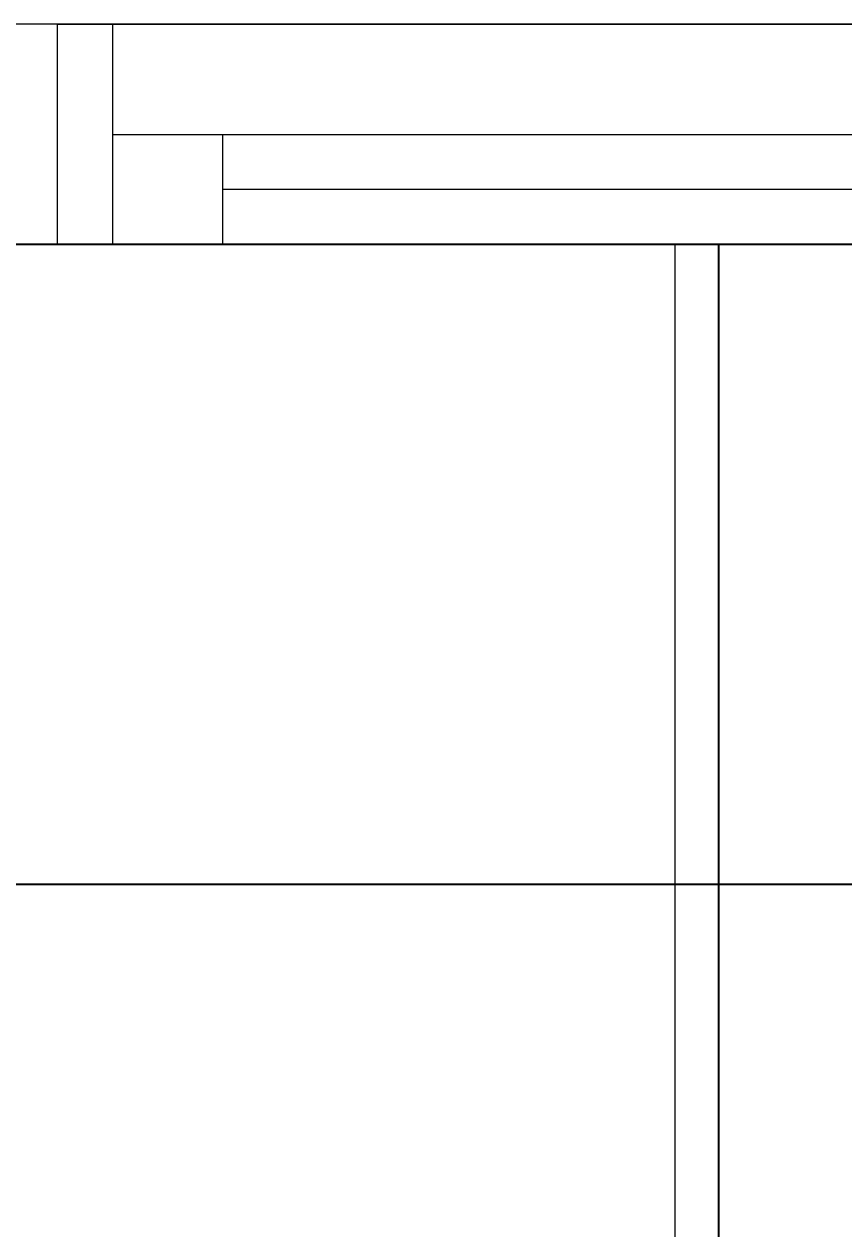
# Model space of a CAD drawing. Extents: x -12260 to 304645, y -29287 to 19916.
# Drawn here: x 40061 to 40433, y -3256 to -2710 of the extents above; entities that cross this region are included whole.
import ezdxf
from ezdxf import colors
from ezdxf.entities.mleader import LeaderData, LeaderLine
from ezdxf.math import Vec2, Vec3

# ---------------------------------------------------------------- set-up
doc = ezdxf.new("R2010")
doc.units = 0
doc.header["$LTSCALE"] = 0.25
doc.linetypes.add('DASHDOT', pattern=[25.4, 12.7, -6.35, 0, -6.35])
for name, color, linetype, lineweight in [('01-First Floor$0$Aluminum', 251, 'Continuous', 5), ('01-First Floor$0$LOADING', 253, 'Continuous', 5), ('01-First Floor$0$NEW Wall', 166, 'Continuous', 5), ('01-First Floor$0$Walls', 251, 'Continuous', 5), ('E-LITE-CLNG-CNDT', 6, 'DASHDOT', 35), ('T-DATA-TEXT', 2, 'Continuous', 25)]:
    doc.layers.add(name, color=color, linetype=linetype, lineweight=lineweight)
doc.layers.add('01-First Floor$0$FALSE CEILING', color=251, linetype='Continuous')
doc.styles.add('DC_Elc_Romans', font='elc_romans.shx', dxfattribs={"width": 0.7})

# ---------------------------------------------------------------- blocks, each defined once
blk = doc.blocks.new('*X79')
at = {"color": 0}
for p, q in [((13, 1), (13, 1)), ((13, 1), (13, 1)), ((13, 1), (13, 1)), ((13, 1), (13, 1)), ((13, 1), (13, 1)), ((13, 1), (13, 1)), ((13, 1), (13, 1)), ((13, 1), (13, 1)), ((13, 1), (13, 1)), ((13, 1), (13, 1)), ((13, 1), (13, 1)), ((13, 1), (13, 1)), ((13, 1), (13, 1)), ((13, 1), (13, 1)), ((13, 1), (13, 1)), ((13, 1), (14, 1)), ((13, 1), (14, 1)), ((13, 1), (14, 1)), ((13, 1), (13, 1)), ((13, 1), (13, 1)), ((13, 1), (13, 1)), ((13, 1), (13, 1)), ((13, 1), (13, 1)), ((13, 1), (13, 1)), ((13, 1), (13, 1)), ((13, 1), (13, 1)), ((13, 1), (13, 1)), ((13, 1), (13, 1)), ((13, 1), (13, 1)), ((13, 1), (13, 1)), ((13, 1), (13, 1)), ((13, 1), (13, 1)), ((13, 1), (13, 1)), ((13, 1), (13, 1)), ((13, 1), (13, 1)), ((13, 1), (13, 1)), ((13, 1), (13, 1)), ((13, 1), (13, 1)), ((13, 1), (13, 1)), ((13, 1), (13, 1)), ((13, 1), (13, 1)), ((13, 1), (13, 1)), ((13, 1), (13, 1)), ((13, 1), (13, 1)), ((13, 1), (13, 1)), ((13, 1), (13, 1)), ((13, 1), (13, 1)), ((13, 1), (13, 1)), ((13, 1), (13, 1)), ((13, 1), (13, 1)), ((13, 1), (13, 1)), ((13, 1), (13, 1)), ((13, 1), (13, 1)), ((13, 1), (13, 1)), ((13, 1), (13, 1)), ((13, 1), (13, 1)), ((13, 1), (13, 1)), ((13, 1), (13, 1)), ((13, 1), (13, 1)), ((13, 1), (13, 1)), ((13, 1), (13, 1)), ((13, 1), (13, 1)), ((13, 1), (13, 1)), ((13, 1), (13, 1)), ((13, 1), (13, 1)), ((13, 1), (13, 1)), ((13, 1), (13, 1)), ((13, 1), (13, 1)), ((13, 1), (13, 1)), ((13, 1), (13, 1)), ((13, 1), (13, 1)), ((13, 1), (13, 1)), ((13, 1), (13, 1)), ((13, 1), (13, 1)), ((13, 1), (13, 1)), ((13, 1), (13, 1)), ((13, 1), (13, 1)), ((13, 1), (13, 1)), ((13, 1), (13, 1)), ((13, 1), (13, 1)), ((13, 1), (13, 1)), ((13, 1), (13, 1)), ((13, 1), (13, 1)), ((13, 1), (13, 1)), ((13, 1), (13, 1)), ((13, 1), (13, 1)), ((13, 1), (13, 1)), ((13, 1), (13, 1)), ((13, 1), (13, 1)), ((13, 1), (13, 1)), ((13, 1), (13, 1)), ((13, 1), (13, 1)), ((13, 1), (13, 1)), ((13, 1), (13, 1)), ((13, 1), (13, 1)), ((13, 1), (13, 1)), ((13, 1), (13, 1)), ((13, 1), (13, 1)), ((13, 1), (13, 1)), ((13, 1), (13, 1)), ((13, 1), (13, 1)), ((13, 1), (13, 1)), ((13, 1), (13, 1)), ((13, 1), (13, 1)), ((13, 1), (13, 1)), ((13, 1), (13, 1)), ((13, 1), (13, 1)), ((13, 1), (13, 1)), ((13, 1), (13, 1)), ((13, 1), (13, 1)), ((13, 1), (13, 1)), ((13, 1), (13, 1)), ((13, 1), (13, 1)), ((13, 1), (13, 1)), ((13, 1), (13, 1)), ((13, 1), (13, 1)), ((13, 1), (13, 1)), ((13, 1), (13, 1)), ((13, 1), (13, 1)), ((13, 1), (13, 1)), ((13, 1), (13, 1)), ((13, 1), (13, 1)), ((13, 1), (13, 1)), ((13, 1), (14, 1)), ((13, 0), (13, 0)), ((13, 0), (13, 0)), ((13, 0), (13, 0)), ((13, 0), (13, 0)), ((13, 0), (13, 0)), ((13, 0), (13, 0)), ((13, 0), (13, 0)), ((13, 0), (13, 0)), ((13, 0), (13, 0)), ((13, 0), (13, 0)), ((13, 0), (13, 0)), ((13, 0), (13, 0)), ((13, 0), (13, 0)), ((13, 0), (13, 0)), ((13, 0), (13, 0)), ((13, 0), (13, 0)), ((13, 0), (13, 0)), ((13, 0), (13, 0)), ((13, 0), (13, 0)), ((13, 0), (13, 0)), ((13, 0), (13, 0)), ((13, 0), (13, 0)), ((13, 0), (13, 0)), ((13, 0), (13, 0)), ((13, 0), (13, 0)), ((13, 0), (13, 0)), ((13, 0), (13, 0)), ((13, 0), (13, 0)), ((13, 0), (13, 0)), ((13, 0), (13, 0)), ((13, 0), (13, 0)), ((13, 0), (13, 0)), ((13, 0), (13, 0)), ((13, 0), (13, 0)), ((13, 0), (13, 0)), ((13, 0), (13, 0)), ((13, 0), (13, 0)), ((13, 0), (13, 0)), ((13, 0), (13, 0)), ((13, 0), (13, 0)), ((13, 0), (13, 0)), ((13, 0), (13, 0)), ((13, 0), (13, 0)), ((13, 0), (13, 0)), ((13, 0), (13, 0)), ((13, 0), (13, 0)), ((13, 0), (13, 0)), ((13, 0), (13, 0)), ((13, 0), (14, 0)), ((13, 0), (14, 0)), ((13, 0), (13, 0)), ((13, 0), (14, 0)), ((14, 1), (14, 1)), ((14, 1), (14, 1)), ((14, 1), (14, 1)), ((14, 1), (14, 1)), ((14, 1), (14, 1)), ((14, 1), (14, 1)), ((14, 1), (14, 1)), ((14, 1), (14, 1)), ((14, 1), (14, 1)), ((14, 1), (14, 1)), ((14, 1), (14, 1)), ((14, 1), (14, 1)), ((14, 1), (14, 1)), ((14, 1), (14, 1)), ((14, 1), (14, 1)), ((14, 1), (14, 1)), ((14, 1), (14, 1)), ((14, 1), (14, 1)), ((14, 1), (14, 1)), ((14, 1), (14, 1)), ((14, 1), (14, 1)), ((14, 1), (14, 1)), ((14, 1), (14, 1)), ((14, 1), (14, 1)), ((14, 1), (14, 1)), ((14, 1), (14, 1)), ((14, 1), (14, 1)), ((14, 1), (14, 1)), ((14, 1), (14, 1)), ((14, 1), (14, 1)), ((14, 1), (14, 1)), ((14, 1), (14, 1)), ((14, 1), (14, 1)), ((14, 1), (14, 1)), ((14, 1), (14, 1)), ((14, 1), (14, 1)), ((14, 1), (14, 1)), ((14, 1), (14, 1)), ((14, 1), (14, 1)), ((14, 1), (14, 1)), ((14, 1), (14, 1)), ((14, 1), (14, 1)), ((14, 1), (14, 1)), ((14, 1), (14, 1)), ((14, 1), (14, 1)), ((14, 1), (14, 1)), ((14, 1), (14, 1)), ((14, 1), (14, 1)), ((14, 1), (14, 1)), ((14, 1), (14, 1)), ((14, 1), (14, 1)), ((14, 1), (14, 1)), ((14, 1), (14, 1)), ((14, 1), (14, 1)), ((14, 1), (14, 1)), ((14, 1), (14, 1)), ((14, 1), (14, 1)), ((14, 1), (14, 1)), ((14, 1), (14, 1)), ((14, 1), (14, 1)), ((14, 1), (14, 1)), ((14, 1), (14, 1)), ((14, 1), (14, 1)), ((14, 1), (14, 1)), ((14, 1), (14, 1)), ((14, 1), (14, 1)), ((14, 1), (14, 1)), ((14, 1), (14, 1)), ((14, 1), (14, 1)), ((14, 1), (14, 1)), ((14, 1), (14, 1)), ((14, 1), (14, 1)), ((14, 1), (14, 1)), ((14, 1), (14, 1)), ((14, 1), (14, 1)), ((14, 1), (14, 1)), ((14, 1), (14, 1)), ((14, 1), (14, 1)), ((14, 1), (14, 1)), ((14, 1), (14, 1)), ((14, 1), (14, 1)), ((14, 1), (14, 1)), ((14, 1), (14, 1)), ((14, 1), (14, 1)), ((14, 1), (14, 1)), ((14, 1), (14, 1)), ((14, 1), (14, 1)), ((14, 1), (14, 1)), ((14, 1), (14, 1)), ((14, 1), (14, 1)), ((14, 1), (14, 1)), ((14, 1), (14, 1)), ((14, 1), (14, 1)), ((14, 1), (14, 1)), ((14, 0), (14, 0)), ((14, 0), (14, 0)), ((14, 0), (14, 0)), ((14, 0), (14, 0)), ((14, 0), (14, 0)), ((14, 0), (14, 0)), ((14, 0), (14, 0)), ((14, 0), (14, 0)), ((14, 0), (14, 0)), ((14, 0), (14, 0)), ((14, 0), (14, 0)), ((14, 0), (14, 0)), ((14, 0), (14, 0)), ((14, 0), (14, 0)), ((14, 0), (14, 0)), ((14, 0), (14, 0)), ((14, 0), (14, 0)), ((14, 0), (14, 0)), ((14, 0), (14, 0)), ((14, 0), (14, 0)), ((14, 0), (14, 0)), ((14, 0), (14, 0)), ((14, 0), (14, 0)), ((14, 0), (14, 0)), ((14, 0), (14, 0)), ((14, 0), (14, 0)), ((14, 0), (14, 0)), ((14, 0), (14, 0)), ((14, 0), (14, 0)), ((14, 0), (14, 0)), ((14, 0), (14, 0)), ((14, 0), (14, 0)), ((14, 0), (14, 0)), ((14, 0), (14, 0)), ((14, 0), (14, 0)), ((14, 0), (14, 0)), ((14, 0), (14, 0)), ((14, 0), (14, 0)), ((14, 0), (14, 0)), ((14, 0), (14, 0)), ((14, 0), (14, 0)), ((14, 0), (14, 0)), ((14, 0), (14, 0)), ((14, 0), (14, 0)), ((14, 0), (14, 0)), ((14, 0), (14, 0)), ((14, 0), (14, 0)), ((14, 0), (14, 0)), ((13, 0), (13, 0)), ((13, 0), (14, 0)), ((13, 0), (13, 0)), ((13, 0), (14, 0)), ((13, 0), (13, 0)), ((13, 0), (14, 0)), ((13, 0), (13, 0)), ((13, 0), (13, 0)), ((13, 0), (13, 0)), ((13, 0), (13, 0)), ((13, 0), (14, 0)), ((13, 0), (13, 0)), ((13, 0), (14, 0)), ((13, 0), (13, 0)), ((13, 0), (14, 0)), ((13, 0), (13, 0)), ((13, 0), (14, 0)), ((13, 0), (13, 0)), ((13, 0), (14, 0)), ((13, 0), (13, 0)), ((13, 0), (14, 0)), ((13, 0), (13, 0)), ((13, 0), (14, 0)), ((13, 0), (13, 0)), ((13, 0), (13, 0)), ((13, 0), (13, 0)), ((13, 0), (14, 0)), ((13, 0), (13, 0)), ((13, 0), (14, 0)), ((13, 0), (13, 0)), ((13, 0), (14, 0)), ((13, 0), (13, 0)), ((13, 0), (14, 0)), ((13, 0), (13, 0)), ((13, 0), (13, 0)), ((13, 0), (13, 0)), ((13, 0), (13, 0)), ((13, 0), (13, 0)), ((13, 0), (13, 0)), ((13, 0), (13, 0)), ((13, 0), (13, 0)), ((13, 0), (13, 0)), ((13, 0), (13, 0)), ((13, 0), (13, 0)), ((13, 0), (13, 0)), ((13, 0), (13, 0)), ((13, 0), (13, 0)), ((13, 0), (13, 0)), ((13, 0), (13, 0)), ((13, 0), (13, 0)), ((13, 0), (13, 0)), ((13, 0), (13, 0)), ((13, 0), (13, 0)), ((13, 0), (13, 0)), ((13, 0), (13, 0)), ((13, 0), (13, 0)), ((13, 0), (13, 0)), ((13, 0), (13, 0)), ((13, 0), (13, 0)), ((13, 0), (13, 0)), ((13, 0), (13, 0)), ((13, 0), (13, 0)), ((13, 0), (13, 0)), ((13, 0), (13, 0)), ((13, -1), (13, -1)), ((13, -1), (13, -1)), ((13, -1), (13, -1)), ((13, -1), (13, -1)), ((13, -1), (13, -1)), ((13, -1), (14, -1)), ((13, -1), (13, -1)), ((14, 0), (14, 0)), ((14, 0), (14, 0)), ((14, 0), (14, 0)), ((14, 0), (14, 0)), ((14, 0), (14, 0)), ((14, 0), (14, 0)), ((14, 0), (14, 0)), ((14, 0), (14, 0)), ((14, 0), (14, 0)), ((14, 0), (14, 0)), ((14, 0), (14, 0)), ((14, 0), (14, 0)), ((14, 0), (14, 0)), ((14, 0), (14, 0)), ((14, 0), (14, 0)), ((13, 0), (14, 0)), ((14, 0), (14, 0)), ((14, 0), (14, 0)), ((14, 0), (14, 0)), ((14, 0), (14, 0)), ((14, 0), (14, 0)), ((14, 0), (14, 0)), ((14, 0), (14, 0)), ((14, 0), (14, 0)), ((14, 0), (14, 0)), ((14, 0), (14, 0)), ((14, 0), (14, 0)), ((14, 0), (14, 0)), ((14, 0), (14, 0)), ((14, 0), (14, 0)), ((14, 0), (14, 0)), ((14, 0), (14, 0)), ((14, 0), (14, 0)), ((14, 0), (14, 0)), ((14, 0), (14, 0)), ((14, 0), (14, 0)), ((14, 0), (14, 0)), ((14, 0), (14, 0)), ((14, 0), (14, 0)), ((14, 0), (14, 0)), ((14, 0), (14, 0)), ((14, 0), (14, 0)), ((14, 0), (14, 0)), ((14, 0), (14, 0)), ((14, 0), (14, 0)), ((14, 0), (14, 0)), ((14, 0), (14, 0)), ((14, 0), (14, 0)), ((14, 0), (14, 0)), ((14, 0), (14, 0)), ((14, -1), (14, -1)), ((14, -1), (14, -1)), ((14, -1), (14, -1)), ((14, -1), (14, -1)), ((14, -1), (14, -1))]:
    blk.add_line(p, q, dxfattribs=at)
blk = doc.blocks.new('*X78')
at = {"color": 0}
for p, q in [((5, 3), (5, 3)), ((5, 3), (5, 3)), ((5, 3), (5, 3)), ((5, 3), (5, 3)), ((5, 3), (5, 3)), ((5, 3), (5, 3)), ((5, 3), (5, 3)), ((5, 3), (5, 3)), ((5, 3), (5, 3)), ((5, 3), (5, 3)), ((5, 3), (5, 3)), ((5, 3), (5, 3)), ((5, 3), (5, 3)), ((5, 3), (5, 3)), ((5, 3), (5, 3)), ((5, 3), (5, 3)), ((5, 3), (5, 3)), ((5, 3), (5, 3)), ((5, 3), (5, 3)), ((5, 3), (5, 3)), ((5, 3), (5, 3)), ((5, 3), (5, 3)), ((5, 3), (5, 3)), ((5, 3), (5, 3)), ((5, 3), (5, 3)), ((5, 3), (5, 3)), ((5, 3), (5, 3)), ((5, 3), (5, 3)), ((5, 3), (5, 3)), ((5, 3), (5, 3)), ((5, 3), (5, 3)), ((5, 3), (5, 3)), ((5, 3), (5, 3)), ((5, 3), (5, 3)), ((5, 3), (5, 3)), ((5, 3), (5, 3)), ((5, 3), (5, 3)), ((5, 3), (5, 3)), ((5, 3), (5, 3)), ((5, 3), (5, 3)), ((5, 3), (5, 3)), ((5, 3), (5, 3)), ((5, 3), (5, 3)), ((5, 3), (5, 3)), ((5, 3), (5, 3)), ((5, 3), (5, 3)), ((5, 3), (5, 3)), ((5, 3), (5, 3)), ((5, 3), (5, 3)), ((5, 3), (5, 3)), ((5, 3), (5, 3)), ((5, 3), (5, 3)), ((5, 3), (5, 3)), ((5, 3), (5, 3)), ((5, 3), (5, 3)), ((5, 3), (5, 3)), ((5, 3), (5, 3)), ((5, 3), (5, 3)), ((5, 3), (5, 3)), ((5, 3), (5, 3)), ((5, 3), (5, 3)), ((5, 3), (5, 3)), ((5, 3), (5, 3)), ((5, 3), (5, 3)), ((5, 3), (5, 3)), ((5, 3), (5, 3)), ((6, 3), (5, 3)), ((5, 3), (5, 3)), ((6, 3), (5, 3)), ((5, 3), (5, 3)), ((6, 3), (5, 3)), ((5, 3), (5, 3)), ((6, 3), (5, 3)), ((5, 3), (5, 3)), ((5, 3), (5, 3)), ((5, 3), (5, 3)), ((5, 3), (5, 3)), ((5, 3), (5, 3)), ((5, 3), (5, 3)), ((5, 3), (5, 3)), ((5, 3), (5, 3)), ((5, 3), (5, 3)), ((5, 3), (5, 3)), ((5, 3), (5, 3)), ((5, 3), (5, 3)), ((5, 3), (5, 3)), ((5, 3), (5, 3)), ((5, 3), (5, 3)), ((5, 3), (5, 3)), ((5, 3), (5, 3)), ((5, 3), (5, 3)), ((5, 3), (5, 3)), ((5, 3), (5, 3)), ((5, 3), (5, 3)), ((5, 3), (5, 3)), ((5, 3), (5, 3)), ((6, 3), (6, 3)), ((6, 3), (6, 3)), ((6, 3), (6, 3)), ((6, 3), (6, 3)), ((6, 3), (6, 3)), ((6, 3), (6, 3)), ((6, 3), (6, 3)), ((6, 3), (6, 3)), ((6, 3), (6, 3)), ((6, 3), (6, 3)), ((6, 3), (6, 3)), ((6, 3), (6, 3)), ((6, 3), (6, 3)), ((6, 3), (6, 3)), ((6, 3), (6, 3)), ((6, 3), (6, 3)), ((6, 3), (6, 3)), ((6, 3), (6, 3)), ((6, 3), (6, 3)), ((6, 3), (6, 3)), ((6, 3), (6, 3)), ((6, 3), (6, 3)), ((6, 3), (6, 3)), ((6, 3), (6, 3)), ((6, 3), (6, 3)), ((6, 3), (6, 3)), ((6, 3), (6, 3)), ((6, 3), (6, 3)), ((6, 3), (6, 3)), ((6, 3), (6, 3)), ((6, 3), (6, 3)), ((6, 3), (6, 3)), ((6, 3), (6, 3)), ((6, 3), (6, 3)), ((6, 3), (6, 3)), ((6, 3), (6, 3)), ((6, 3), (6, 3)), ((6, 3), (6, 3)), ((6, 3), (6, 3)), ((6, 3), (6, 3)), ((6, 3), (6, 3)), ((6, 3), (6, 3)), ((6, 3), (6, 3)), ((6, 3), (6, 3)), ((6, 3), (6, 3)), ((6, 3), (6, 3)), ((6, 3), (6, 3)), ((6, 3), (6, 3)), ((6, 3), (6, 3)), ((6, 3), (6, 3)), ((6, 3), (6, 3)), ((6, 3), (6, 3)), ((6, 3), (6, 3)), ((6, 3), (6, 3)), ((6, 3), (6, 3)), ((6, 3), (6, 3)), ((6, 3), (6, 3)), ((6, 3), (6, 3)), ((6, 3), (6, 3)), ((6, 3), (6, 3)), ((6, 3), (6, 3)), ((6, 3), (6, 3)), ((6, 3), (6, 3)), ((6, 3), (6, 3)), ((6, 3), (6, 3)), ((6, 3), (6, 3)), ((6, 3), (6, 3)), ((6, 3), (6, 3)), ((6, 3), (6, 3)), ((6, 3), (6, 3)), ((6, 3), (6, 3)), ((6, 3), (6, 3)), ((6, 3), (6, 3)), ((6, 3), (6, 3)), ((6, 3), (6, 3)), ((6, 3), (6, 3)), ((6, 3), (6, 3)), ((6, 3), (6, 3)), ((6, 3), (6, 3)), ((6, 3), (6, 3)), ((6, 3), (6, 3)), ((6, 3), (6, 3)), ((6, 3), (6, 3)), ((6, 3), (6, 3)), ((6, 3), (6, 3)), ((6, 3), (6, 3)), ((6, 3), (6, 3)), ((6, 3), (6, 3)), ((6, 3), (6, 3)), ((6, 3), (6, 3)), ((6, 3), (6, 3)), ((6, 3), (6, 3)), ((6, 3), (6, 3)), ((6, 3), (6, 3)), ((6, 3), (6, 3)), ((6, 3), (6, 3)), ((6, 3), (6, 3)), ((6, 3), (6, 3)), ((6, 3), (6, 3)), ((6, 3), (6, 3)), ((6, 3), (6, 3)), ((6, 3), (6, 3)), ((6, 3), (6, 3)), ((6, 3), (6, 3)), ((6, 3), (6, 3)), ((6, 3), (6, 3)), ((6, 3), (6, 3)), ((6, 3), (6, 3)), ((6, 3), (6, 3)), ((6, 3), (6, 3)), ((6, 3), (6, 3)), ((6, 3), (6, 3)), ((6, 3), (6, 3)), ((6, 3), (6, 3)), ((6, 3), (6, 3)), ((6, 3), (6, 3)), ((6, 3), (6, 3)), ((6, 3), (6, 3)), ((6, 3), (6, 3)), ((6, 3), (6, 3)), ((6, 3), (6, 3)), ((6, 3), (6, 3)), ((6, 3), (6, 3)), ((6, 3), (6, 3)), ((6, 3), (6, 3)), ((6, 3), (6, 3)), ((6, 3), (6, 3)), ((6, 3), (6, 3)), ((6, 3), (6, 3)), ((6, 3), (6, 3)), ((6, 3), (6, 3)), ((6, 3), (6, 3)), ((6, 3), (6, 3)), ((6, 3), (6, 3)), ((6, 3), (6, 3)), ((6, 3), (6, 3)), ((6, 3), (6, 3)), ((6, 3), (6, 3)), ((6, 3), (6, 3)), ((6, 3), (6, 3)), ((6, 3), (6, 3)), ((6, 3), (6, 3)), ((6, 3), (6, 3)), ((6, 3), (6, 3)), ((6, 3), (6, 3)), ((6, 3), (6, 3)), ((6, 3), (6, 3)), ((6, 3), (6, 3)), ((6, 3), (6, 3)), ((6, 3), (6, 3)), ((6, 3), (6, 3)), ((6, 3), (6, 3)), ((6, 3), (6, 3)), ((6, 3), (6, 3)), ((6, 3), (6, 3)), ((6, 3), (6, 3)), ((6, 3), (6, 3)), ((6, 3), (6, 3)), ((6, 3), (6, 3)), ((6, 3), (6, 3)), ((6, 3), (6, 3)), ((6, 3), (6, 3)), ((6, 3), (6, 3)), ((6, 3), (6, 3)), ((6, 3), (6, 3)), ((6, 3), (6, 3)), ((6, 3), (6, 3)), ((6, 3), (6, 3)), ((6, 3), (6, 3)), ((6, 3), (6, 3)), ((6, 3), (6, 3)), ((6, 3), (6, 3)), ((6, 3), (6, 3)), ((6, 3), (6, 3)), ((6, 3), (6, 3)), ((6, 3), (6, 3)), ((6, 3), (6, 3)), ((6, 3), (6, 3)), ((6, 3), (6, 3)), ((6, 3), (6, 3)), ((6, 3), (6, 3)), ((6, 3), (6, 3)), ((6, 3), (6, 3)), ((6, 3), (6, 3)), ((6, 3), (6, 3)), ((6, 3), (6, 3)), ((6, 3), (6, 3)), ((6, 3), (6, 3)), ((6, 3), (6, 3)), ((6, 3), (6, 3)), ((6, 3), (6, 3)), ((6, 3), (6, 3)), ((6, 3), (6, 3)), ((6, 3), (6, 3)), ((6, 3), (6, 3)), ((6, 3), (6, 3)), ((6, 3), (6, 3)), ((6, 3), (6, 3)), ((6, 3), (6, 3)), ((6, 3), (6, 3)), ((6, 3), (6, 3)), ((6, 3), (6, 3)), ((6, 3), (6, 3)), ((6, 3), (6, 3)), ((6, 3), (5, 3)), ((6, 3), (5, 3)), ((6, 3), (5, 3)), ((6, 3), (5, 3)), ((6, 3), (5, 3)), ((6, 3), (6, 3)), ((6, 3), (6, 3)), ((6, 3), (6, 3)), ((6, 3), (6, 3)), ((6, 3), (6, 3)), ((6, 3), (6, 3)), ((6, 3), (6, 3)), ((6, 3), (6, 3)), ((6, 3), (6, 3)), ((6, 3), (6, 3)), ((6, 3), (6, 3)), ((6, 3), (6, 3)), ((6, 3), (6, 3)), ((6, 3), (6, 3)), ((6, 3), (6, 3)), ((6, 3), (6, 3)), ((6, 3), (6, 3)), ((6, 3), (6, 3)), ((6, 3), (6, 3)), ((6, 3), (6, 3)), ((6, 3), (6, 3)), ((6, 3), (6, 3)), ((6, 3), (6, 3)), ((6, 3), (6, 3)), ((6, 3), (6, 3)), ((6, 3), (6, 3)), ((6, 3), (6, 3)), ((6, 3), (6, 3)), ((6, 3), (6, 3)), ((6, 3), (6, 3)), ((6, 3), (6, 3)), ((6, 3), (6, 3)), ((6, 3), (6, 3)), ((6, 3), (6, 3)), ((6, 3), (6, 3)), ((6, 3), (6, 3)), ((6, 3), (6, 3)), ((6, 3), (6, 3)), ((6, 3), (6, 3)), ((6, 3), (6, 3)), ((6, 3), (6, 3)), ((6, 3), (6, 3)), ((6, 3), (6, 3)), ((6, 3), (6, 3)), ((6, 3), (6, 3)), ((6, 3), (6, 3)), ((6, 3), (6, 3)), ((6, 3), (6, 3)), ((6, 3), (6, 3)), ((6, 3), (6, 3)), ((6, 3), (6, 3)), ((6, 3), (6, 3)), ((6, 3), (6, 3)), ((6, 3), (6, 3)), ((6, 3), (6, 3)), ((6, 3), (6, 3)), ((6, 3), (6, 3)), ((6, 3), (6, 3)), ((6, 3), (6, 3)), ((6, 3), (6, 3)), ((6, 3), (6, 3)), ((6, 3), (6, 3)), ((6, 3), (6, 3)), ((6, 3), (6, 3)), ((6, 3), (6, 3)), ((6, 3), (6, 3)), ((6, 3), (6, 3)), ((6, 3), (6, 3)), ((6, 3), (6, 3)), ((6, 3), (6, 3)), ((6, 3), (6, 3)), ((6, 3), (6, 3)), ((6, 3), (6, 3)), ((6, 3), (6, 3)), ((6, 3), (6, 3)), ((6, 3), (6, 3)), ((6, 3), (6, 3)), ((6, 3), (6, 3)), ((6, 3), (6, 3)), ((6, 3), (6, 3)), ((6, 3), (6, 3)), ((6, 3), (6, 3)), ((6, 3), (6, 3)), ((6, 3), (6, 3)), ((6, 3), (6, 3)), ((6, 3), (6, 3)), ((6, 3), (6, 3)), ((6, 3), (6, 3)), ((6, 3), (6, 3)), ((6, 3), (6, 3)), ((6, 3), (6, 3)), ((6, 3), (6, 3)), ((6, 3), (6, 3)), ((6, 3), (6, 3)), ((6, 3), (6, 3)), ((6, 3), (6, 3)), ((6, 3), (6, 3)), ((6, 3), (6, 3)), ((6, 3), (6, 3)), ((6, 3), (6, 3)), ((6, 3), (6, 3)), ((6, 3), (6, 3)), ((6, 3), (6, 3)), ((6, 3), (6, 3)), ((6, 3), (6, 3)), ((6, 3), (6, 3)), ((6, 3), (6, 3)), ((6, 3), (6, 3)), ((6, 3), (6, 3)), ((6, 3), (6, 3)), ((6, 3), (6, 3)), ((6, 3), (6, 3)), ((6, 3), (6, 3)), ((6, 3), (6, 3)), ((6, 3), (6, 3)), ((6, 3), (6, 3)), ((6, 3), (6, 3)), ((6, 3), (6, 3)), ((6, 3), (6, 3)), ((6, 3), (6, 3)), ((6, 3), (6, 3)), ((6, 3), (6, 3)), ((6, 3), (6, 3)), ((6, 3), (6, 3)), ((6, 3), (6, 3)), ((6, 3), (6, 3)), ((6, 3), (6, 3)), ((6, 3), (6, 3)), ((6, 3), (6, 3)), ((6, 3), (6, 3)), ((6, 3), (6, 3)), ((6, 3), (6, 3)), ((6, 3), (6, 3)), ((6, 3), (6, 3)), ((6, 3), (6, 3)), ((6, 3), (6, 3)), ((6, 3), (6, 3)), ((6, 3), (6, 3)), ((6, 3), (6, 3)), ((6, 3), (6, 3)), ((6, 3), (6, 3)), ((6, 3), (6, 3)), ((6, 3), (6, 3)), ((6, 3), (6, 3)), ((6, 3), (6, 3)), ((6, 3), (6, 3)), ((6, 3), (6, 3)), ((6, 3), (6, 3)), ((6, 3), (6, 3)), ((6, 3), (6, 3)), ((6, 3), (6, 3)), ((6, 3), (6, 3)), ((6, 3), (6, 3)), ((6, 3), (6, 3)), ((6, 3), (6, 3)), ((6, 3), (6, 3)), ((6, 3), (6, 3)), ((6, 3), (6, 3)), ((6, 3), (6, 3)), ((6, 3), (6, 3)), ((6, 3), (6, 3)), ((6, 3), (6, 3)), ((6, 3), (6, 3)), ((6, 3), (6, 3)), ((6, 3), (6, 3)), ((6, 3), (6, 3)), ((6, 3), (6, 3)), ((6, 3), (6, 3)), ((6, 3), (6, 3)), ((6, 3), (6, 3)), ((6, 3), (6, 3)), ((6, 3), (6, 3)), ((6, 3), (6, 3)), ((6, 3), (6, 3)), ((6, 3), (6, 3)), ((6, 3), (6, 3)), ((6, 3), (6, 3)), ((6, 3), (6, 3)), ((6, 3), (6, 3)), ((6, 3), (6, 3)), ((6, 3), (6, 3)), ((6, 3), (6, 3)), ((6, 3), (6, 3)), ((6, 3), (6, 3)), ((6, 3), (6, 3)), ((6, 3), (6, 3)), ((6, 3), (6, 3)), ((6, 3), (6, 3)), ((6, 3), (6, 3)), ((6, 3), (6, 3)), ((6, 3), (6, 3)), ((6, 3), (6, 3)), ((6, 3), (6, 3)), ((6, 3), (6, 3)), ((6, 3), (6, 3)), ((6, 3), (6, 3)), ((6, 3), (6, 3)), ((6, 3), (6, 3)), ((6, 3), (6, 3)), ((6, 3), (6, 3)), ((6, 3), (6, 3)), ((6, 3), (6, 3)), ((6, 3), (6, 3)), ((6, 3), (6, 3)), ((6, 3), (6, 3)), ((6, 3), (6, 3)), ((6, 3), (6, 3)), ((6, 3), (6, 3)), ((6, 3), (6, 3)), ((6, 3), (6, 3)), ((6, 3), (6, 3)), ((6, 3), (6, 3)), ((6, 3), (6, 3)), ((6, 3), (6, 3)), ((6, 3), (6, 3)), ((6, 3), (6, 3)), ((6, 3), (6, 3)), ((6, 3), (6, 3)), ((6, 3), (6, 3)), ((6, 3), (6, 3)), ((6, 3), (6, 3)), ((6, 3), (6, 3)), ((6, 3), (6, 3)), ((6, 3), (6, 3)), ((6, 3), (6, 3)), ((6, 3), (6, 3)), ((6, 3), (6, 3)), ((6, 3), (6, 3)), ((6, 3), (6, 3)), ((6, 3), (6, 3)), ((6, 3), (6, 3)), ((6, 3), (6, 3)), ((6, 3), (6, 3)), ((6, 3), (6, 3)), ((6, 3), (6, 3)), ((6, 3), (6, 3)), ((6, 3), (6, 3)), ((6, 3), (6, 3)), ((6, 3), (6, 3)), ((6, 3), (6, 3)), ((6, 3), (6, 3)), ((6, 3), (6, 3)), ((6, 3), (6, 3)), ((6, 3), (6, 3)), ((6, 3), (6, 3)), ((6, 3), (6, 3)), ((6, 3), (6, 3)), ((6, 3), (6, 3)), ((6, 3), (6, 3)), ((6, 3), (6, 3)), ((6, 3), (6, 3)), ((6, 3), (6, 3)), ((6, 3), (6, 3)), ((6, 3), (6, 3)), ((6, 3), (6, 3)), ((6, 3), (6, 3)), ((6, 3), (6, 3)), ((6, 3), (6, 3)), ((6, 3), (6, 3)), ((6, 3), (6, 3)), ((6, 3), (6, 3)), ((6, 3), (6, 3)), ((6, 3), (6, 3)), ((6, 3), (6, 3)), ((6, 3), (6, 3)), ((6, 3), (6, 3)), ((6, 3), (6, 3)), ((6, 3), (6, 3)), ((6, 3), (6, 3)), ((6, 3), (6, 3)), ((6, 3), (6, 3)), ((6, 3), (6, 3)), ((6, 3), (6, 3)), ((6, 3), (6, 3)), ((6, 3), (6, 3)), ((6, 3), (6, 3)), ((6, 3), (6, 3)), ((6, 3), (6, 3)), ((6, 3), (6, 3)), ((6, 3), (6, 3)), ((6, 3), (6, 3)), ((6, 3), (6, 3)), ((6, 3), (6, 3)), ((6, 3), (6, 3)), ((6, 3), (6, 3)), ((6, 3), (6, 3)), ((6, 3), (6, 3)), ((6, 3), (6, 3)), ((6, 3), (6, 3)), ((6, 3), (6, 3)), ((6, 3), (6, 3)), ((6, 3), (6, 3)), ((6, 3), (6, 3)), ((6, 3), (6, 3)), ((6, 3), (6, 3)), ((6, 3), (6, 3)), ((6, 3), (6, 3)), ((6, 3), (6, 3)), ((6, 3), (6, 3)), ((6, 3), (6, 3)), ((6, 3), (6, 3)), ((6, 3), (6, 3)), ((6, 3), (6, 3)), ((6, 3), (6, 3)), ((6, 3), (6, 3)), ((6, 3), (6, 3)), ((6, 3), (6, 3)), ((6, 3), (6, 3)), ((6, 3), (6, 3)), ((6, 3), (6, 3)), ((6, 3), (6, 3)), ((6, 3), (6, 3)), ((6, 3), (6, 3)), ((6, 3), (6, 3)), ((6, 3), (6, 3)), ((6, 3), (6, 3)), ((6, 3), (6, 3))]:
    blk.add_line(p, q, dxfattribs=at)
blk = doc.blocks.new('01-First Floor$0$GF21043-P')
at = {"color": 0}
for p, q in [((0.8, 0.75), (-0.8, 0.75)), ((0.8, 0), (0.8, 0.75))]:
    blk.add_line(p, q, dxfattribs=at)
for points in [[(0.8, 0.75), (0.8, 0.75), (0.8, 0.75), (0.8, 0.75), (0.8, 0.75), (0.8, 0.75), (0.8, 0.75), (0.8, 0.75), (0.8, 0.75), (0.8, 0.75), (0.8, 0.75), (0.8, 0.75), (0.8, 0.75), (0.8, 0.75), (0.8, 0.75), (0.8, 0.75), (0.8, 0.75), (0.8, 0.75), (0.8, 0.75), (0.8, 0.75), (0.8, 0.75), (0.8, 0.75), (0.8, 0.75), (0.8, 0.75), (0.8, 0.75), (0.8, 0.75), (0.8, 0.75), (0.8, 0.75), (0.8, 0.75), (0.8, 0.75), (0.8, 0.75), (0.8, 0.75), (0.8, 0.75), (0.8, 0.75), (0.8, 0.75), (0.8, 0.75), (0.8, 0.75), (0.8, 0.75), (0.8, 0.75), (0.8, 0.75), (0.8, 0.75), (0.8, 0.75), (0.8, 0.75), (0.8, 0.75), (0.8, 0.75), (0.8, 0.75), (0.8, 0.75), (0.8, 0.75), (0.8, 0.75), (0.8, 0.75), (0.8, 0.75), (0.8, 0.75), (0.8, 0.75), (0.8, 0.75), (0.8, 0.75), (0.8, 0.75), (0.8, 0.75), (0.8, 0.75), (0.8, 0.75), (0.8, 0.75), (0.8, 0.75), (0.8, 0.75), (0.8, 0.75), (0.8, 0.75), (0.8, 0.75), (0.8, 0.75), (0.8, 0.75), (0.8, 0.75), (0.8, 0.75), (0.8, 0.75), (0.8, 0.75), (0.8, 0.75), (0.8, 0.75), (0.8, 0.75), (0.8, 0.75), (0.8, 0.75), (0.8, 0.75), (0.8, 0.75), (0.8, 0.75), (0.8, 0.75), (0.8, 0.75), (0.8, 0.75), (0.8, 0.75), (0.8, 0.75), (0.8, 0.75), (0.8, 0.75), (0.8, 0.75), (0.8, 0.75), (0.8, 0.75), (0.8, 0.75), (0.8, 0.75), (0.8, 0.75), (0.8, 0.75), (0.8, 0.75), (0.8, 0.75), (0.8, 0.75), (0.8, 0.75), (0.8, 0.75), (0.8, 0.75), (0.8, 0.75), (0.8, 0.75), (0.8, 0.75), (0.8, 0.75), (0.8, 0.75), (0.8, 0.75), (0.8, 0.75), (0.8, 0.75), (0.8, 0.75), (0.8, 0.75), (0.8, 0.75), (0.8, 0.75), (0.8, 0.75), (0.8, 0.75), (0.8, 0.75), (0.8, 0.75), (0.8, 0.75), (0.8, 0.75), (0.8, 0.75), (0.8, 0.75), (0.8, 0.75), (0.8, 0.75), (0.8, 0.75), (0.8, 0.75), (0.8, 0.75), (0.8, 0.75), (0.8, 0.75), (0.8, 0.75), (0.8, 0.75), (0.8, 0.75), (0.8, 0.75), (0.8, 0.75), (0.8, 0.75), (0.8, 0.75), (0.8, 0.75), (0.8, 0.75), (0.8, 0.75), (0.8, 0.75), (0.8, 0.75), (0.8, 0.75), (0.8, 0.75), (0.8, 0.75), (0.8, 0.75), (0.8, 0.75), (0.8, 0.75), (0.8, 0.75), (0.8, 0.75), (0.8, 0.75), (0.8, 0.75), (0.8, 0.75), (0.8, 0.75), (0.8, 0.75), (0.8, 0.75), (0.8, 0.75), (0.8, 0.75), (0.8, 0.75), (0.8, 0.75), (0.8, 0.75), (0.8, 0.75), (0.8, 0.75), (0.8, 0.75), (0.8, 0.75), (0.8, 0.75), (0.8, 0.75), (0.8, 0.75), (0.8, 0.75), (0.8, 0.75), (0.8, 0.75), (0.8, 0.75), (0.8, 0.75), (0.8, 0.75), (0.8, 0.75), (0.8, 0.75), (0.8, 0.75), (0.8, 0.75), (0.8, 0.75), (0.8, 0.75), (0.8, 0.75), (0.8, 0.75), (0.8, 0.75), (0.8, 0.75), (0.8, 0.75), (0.8, 0.75), (0.8, 0.75), (0.8, 0.75), (0.8, 0.75), (0.8, 0.75), (0.8, 0.75), (0.8, 0.75), (0.8, 0.75), (0.8, 0.75), (0.8, 0.75), (0.8, 0.75), (0.8, 0.75), (0.8, 0.75), (0.8, 0.75), (0.8, 0.75), (0.8, 0.75), (0.8, 0.75), (0.8, 0.75), (0.8, 0.75), (0.8, 0.75), (0.8, 0.75), (0.8, 0.75), (0.8, 0.75), (0.8, 0.75), (0.8, 0.75), (0.8, 0.75), (0.8, 0.75), (0.8, 0.75), (0.8, 0.75), (0.8, 0.75), (0.8, 0.75), (0.8, 0.75), (0.8, 0.75), (0.8, 0.75), (0.8, 0.75), (0.8, 0.75), (0.8, 0.75), (0.8, 0.75), (0.8, 0.75), (0.8, 0.75), (0.8, 0.75), (0.8, 0.75), (0.8, 0.75), (0.8, 0.75), (0.8, 0.75), (0.8, 0.75), (0.8, 0.75), (0.8, 0.75), (0.8, 0.75), (0.8, 0.75), (0.8, 0.75), (0.8, 0.75), (0.8, 0.75), (0.8, 0.75), (0.8, 0.75), (0.8, 0.75), (0.8, 0.75), (0.8, 0.75), (0.8, 0.75), (0.8, 0.75), (0.8, 0.75), (0.8, 0.75), (0.8, 0.75), (0.8, 0.75), (0.8, 0.75), (0.8, 0.75), (0.8, 0.75), (0.8, 0.75), (0.8, 0.75), (0.8, 0.75), (0.8, 0.75), (0.8, 0.75), (0.8, 0.75), (0.8, 0.75), (0.8, 0.75), (0.8, 0.75), (0.8, 0.75), (0.8, 0.75), (0.8, 0.75), (0.8, 0.75), (0.8, 0.75), (0.8, 0.75), (0.8, 0.75), (0.8, 0.75), (0.8, 0.75), (0.8, 0.75), (0.8, 0.75), (0.8, 0.75), (0.8, 0.75), (0.8, 0.75), (0.8, 0.75), (0.8, 0.75), (0.8, 0.75), (0.8, 0.75), (0.8, 0.75), (0.8, 0.75)], [(0.8, 0.75), (0.8, 0.75), (0.8, 0.75), (0.8, 0.75), (0.8, 0.75), (0.8, 0.75), (0.8, 0.75), (0.8, 0.75), (0.8, 0.75), (0.8, 0.75), (0.8, 0.75), (0.8, 0.75), (0.8, 0.75), (0.8, 0.75), (0.8, 0.75), (0.8, 0.75), (0.8, 0.75), (0.8, 0.75), (0.8, 0.75), (0.8, 0.75), (0.8, 0.75), (0.8, 0.75), (0.8, 0.75), (0.8, 0.75), (0.8, 0.75), (0.8, 0.75), (0.8, 0.75), (0.8, 0.75), (0.8, 0.75), (0.8, 0.75), (0.8, 0.75), (0.8, 0.75), (0.8, 0.75), (0.8, 0.75), (0.8, 0.75), (0.8, 0.75), (0.8, 0.75), (0.8, 0.75), (0.8, 0.75), (0.8, 0.75), (0.8, 0.75), (0.8, 0.75), (0.8, 0.75), (0.8, 0.75), (0.8, 0.75), (0.8, 0.75), (0.8, 0.75), (0.8, 0.75), (0.8, 0.75), (0.8, 0.75), (0.8, 0.75), (0.8, 0.75), (0.8, 0.75), (0.8, 0.75), (0.8, 0.75), (0.8, 0.75), (0.8, 0.75), (0.8, 0.75), (0.8, 0.75), (0.8, 0.75), (0.8, 0.75), (0.8, 0.75), (0.8, 0.75), (0.8, 0.75), (0.8, 0.75), (0.8, 0.75), (0.8, 0.75), (0.8, 0.75), (0.8, 0.75), (0.8, 0.75), (0.8, 0.75), (0.8, 0.75), (0.8, 0.75), (0.8, 0.75), (0.8, 0.75), (0.8, 0.75), (0.8, 0.75), (0.8, 0.75), (0.8, 0.75), (0.8, 0.75), (0.8, 0.75), (0.8, 0.75), (0.8, 0.75), (0.8, 0.75), (0.8, 0.75), (0.8, 0.75), (0.8, 0.75), (0.8, 0.75), (0.8, 0.75), (0.8, 0.75), (0.8, 0.75), (0.8, 0.75), (0.8, 0.75), (0.8, 0.75), (0.8, 0.75), (0.8, 0.75), (0.8, 0.75), (0.8, 0.75), (0.8, 0.75), (0.8, 0.75), (0.8, 0.75), (0.8, 0.75), (0.8, 0.75), (0.8, 0.75), (0.8, 0.75), (0.8, 0.75), (0.8, 0.75), (0.8, 0.75), (0.8, 0.75), (0.8, 0.75), (0.8, 0.75), (0.8, 0.75), (0.8, 0.75), (0.8, 0.75), (0.8, 0.75), (0.8, 0.75), (0.8, 0.75), (0.8, 0.75), (0.8, 0.75), (0.8, 0.75), (0.8, 0.75), (0.8, 0.75), (0.8, 0.75), (0.8, 0.75), (0.8, 0.75), (0.8, 0.75), (0.8, 0.75), (0.8, 0.75), (0.8, 0.75), (0.8, 0.75), (0.8, 0.75), (0.8, 0.75), (0.8, 0.75), (0.8, 0.75), (0.8, 0.75), (0.8, 0.75), (0.8, 0.75), (0.8, 0.75), (0.8, 0.75), (0.8, 0.75), (0.8, 0.75), (0.8, 0.75), (0.8, 0.75), (0.8, 0.75), (0.8, 0.75), (0.8, 0.75), (0.8, 0.75), (0.8, 0.75), (0.8, 0.75), (0.8, 0.75), (0.8, 0.75), (0.8, 0.75), (0.8, 0.75), (0.8, 0.75), (0.8, 0.75), (0.8, 0.75), (0.8, 0.75), (0.8, 0.75), (0.8, 0.75), (0.8, 0.75), (0.8, 0.75), (0.8, 0.75), (0.8, 0.75), (0.8, 0.75), (0.8, 0.75), (0.8, 0.75), (0.8, 0.75), (0.8, 0.75), (0.8, 0.75), (0.8, 0.75), (0.8, 0.75), (0.8, 0.75), (0.8, 0.75), (0.8, 0.75), (0.8, 0.75), (0.8, 0.75), (0.8, 0.75), (0.8, 0.75), (0.8, 0.75), (0.8, 0.75), (0.8, 0.75), (0.8, 0.75), (0.8, 0.75), (0.8, 0.75), (0.8, 0.75), (0.8, 0.75), (0.8, 0.75), (0.8, 0.75), (0.8, 0.75), (0.8, 0.75), (0.8, 0.75), (0.8, 0.75), (0.8, 0.75), (0.8, 0.75), (0.8, 0.75), (0.8, 0.75), (0.8, 0.75), (0.8, 0.75), (0.8, 0.75), (0.8, 0.75), (0.8, 0.75), (0.8, 0.75), (0.8, 0.75), (0.8, 0.75), (0.8, 0.75), (0.8, 0.75), (0.8, 0.75), (0.8, 0.75), (0.8, 0.75), (0.8, 0.75), (0.8, 0.75), (0.8, 0.75), (0.8, 0.75), (0.8, 0.75), (0.8, 0.75), (0.8, 0.75), (0.8, 0.75), (0.8, 0.75), (0.8, 0.75)], [(0.8, 0.75), (0.8, 0.75), (0.8, 0.75), (0.8, 0.75), (0.8, 0.75), (0.8, 0.75), (0.8, 0.75), (0.8, 0.75), (0.8, 0.75), (0.8, 0.75), (0.8, 0.75), (0.8, 0.75), (0.8, 0.75), (0.8, 0.75), (0.8, 0.75), (0.8, 0.75), (0.8, 0.75), (0.8, 0.75), (0.8, 0.75), (0.8, 0.75), (0.8, 0.75), (0.8, 0.75), (0.8, 0.75), (0.8, 0.75), (0.8, 0.75), (0.8, 0.75), (0.8, 0.75), (0.8, 0.75), (0.8, 0.75), (0.8, 0.75), (0.8, 0.75), (0.8, 0.75), (0.8, 0.75), (0.8, 0.75), (0.8, 0.75), (0.8, 0.75), (0.8, 0.75), (0.8, 0.75), (0.8, 0.75), (0.8, 0.75), (0.8, 0.75), (0.8, 0.75), (0.8, 0.75), (0.8, 0.75), (0.8, 0.75), (0.8, 0.75), (0.8, 0.75), (0.8, 0.75), (0.8, 0.75), (0.8, 0.75), (0.8, 0.75), (0.8, 0.75), (0.8, 0.75), (0.8, 0.75), (0.8, 0.75), (0.8, 0.75), (0.8, 0.75), (0.8, 0.75), (0.8, 0.75), (0.8, 0.75), (0.8, 0.75), (0.8, 0.75), (0.8, 0.75), (0.8, 0.75), (0.8, 0.75), (0.8, 0.75), (0.8, 0.75), (0.8, 0.75), (0.8, 0.75), (0.8, 0.75), (0.8, 0.75), (0.8, 0.75), (0.8, 0.75), (0.8, 0.75), (0.8, 0.75), (0.8, 0.75), (0.8, 0.75), (0.8, 0.75), (0.8, 0.75), (0.8, 0.75), (0.8, 0.75), (0.8, 0.75), (0.8, 0.75), (0.8, 0.75), (0.8, 0.75), (0.8, 0.75), (0.8, 0.75), (0.8, 0.75), (0.8, 0.75), (0.8, 0.75), (0.8, 0.75), (0.8, 0.75), (0.8, 0.75), (0.8, 0.75), (0.8, 0.75), (0.8, 0.75), (0.8, 0.75), (0.8, 0.75), (0.8, 0.75), (0.8, 0.75), (0.8, 0.75), (0.8, 0.75), (0.8, 0.75), (0.8, 0.75), (0.8, 0.75), (0.8, 0.75), (0.8, 0.75), (0.8, 0.75), (0.8, 0.75), (0.8, 0.75), (0.8, 0.75), (0.8, 0.75), (0.8, 0.75), (0.8, 0.75), (0.8, 0.75), (0.8, 0.75), (0.8, 0.75), (0.8, 0.75), (0.8, 0.75), (0.8, 0.75), (0.8, 0.75), (0.8, 0.75), (0.8, 0.75), (0.8, 0.75), (0.8, 0.75), (0.8, 0.75), (0.8, 0.75), (0.8, 0.75), (0.8, 0.75), (0.8, 0.75), (0.8, 0.75), (0.8, 0.75), (0.8, 0.75), (0.8, 0.75), (0.8, 0.75), (0.8, 0.75), (0.8, 0.75), (0.8, 0.75), (0.8, 0.75), (0.8, 0.75), (0.8, 0.75), (0.8, 0.75), (0.8, 0.75), (0.8, 0.75), (0.8, 0.75), (0.8, 0.75), (0.8, 0.75), (0.8, 0.75), (0.8, 0.75), (0.8, 0.75), (0.8, 0.75), (0.8, 0.75), (0.8, 0.75), (0.8, 0.75), (0.8, 0.75), (0.8, 0.75), (0.8, 0.75), (0.8, 0.75), (0.8, 0.75), (0.8, 0.75), (0.8, 0.75), (0.8, 0.75), (0.8, 0.75), (0.8, 0.75), (0.8, 0.75), (0.8, 0.75), (0.8, 0.75), (0.8, 0.75), (0.8, 0.75), (0.8, 0.75), (0.8, 0.75), (0.8, 0.75), (0.8, 0.75), (0.8, 0.75), (0.8, 0.75), (0.8, 0.75), (0.8, 0.75), (0.8, 0.75), (0.8, 0.75), (0.8, 0.75), (0.8, 0.75), (0.8, 0.75), (0.8, 0.75), (0.8, 0.75), (0.8, 0.75), (0.8, 0.75), (0.8, 0.75), (0.8, 0.75), (0.8, 0.75), (0.8, 0.75), (0.8, 0.75), (0.8, 0.75), (0.8, 0.75), (0.8, 0.75), (0.8, 0.75), (0.8, 0.75), (0.8, 0.75), (0.8, 0.75), (0.8, 0.75), (0.8, 0.75), (0.8, 0.75), (0.8, 0.75), (0.8, 0.75), (0.8, 0.75), (0.8, 0.75), (0.8, 0.75), (0.8, 0.75), (0.8, 0.75), (0.8, 0.75), (0.8, 0.75), (0.8, 0.75), (0.8, 0.75), (0.8, 0.75), (0.8, 0.75)]]:
    blk.add_lwpolyline(points, close=True, dxfattribs=at)
at = {"layer": '01-First Floor$0$NEW Wall', "color": 0, "linetype": 'Continuous'}
for points in [[(0.8, 0.75), (0.8, 0.75), (0.8, 0.75), (0.8, 0.75), (0.8, 0.75), (0.8, 0.75), (0.8, 0.75), (0.8, 0.75), (0.8, 0.75), (0.8, 0.75)], [(0.8, 0.75), (0.8, 0.75), (0.8, 0.75), (0.8, 0.75), (0.8, 0.75), (0.8, 0.75), (0.8, 0.75), (0.8, 0.75), (0.8, 0.75)], [(0.8, 0.75), (0.8, 0.75), (0.8, 0.75), (0.8, 0.75), (0.8, 0.75), (0.8, 0.75), (0.8, 0.75), (0.8, 0.75), (0.8, 0.75), (0.8, 0.75), (0.8, 0.75), (0.8, 0.75), (0.8, 0.75), (0.8, 0.75), (0.8, 0.75), (0.8, 0.75), (0.8, 0.75), (0.8, 0.75)], [(0.8, 0.75), (0.8, 0.75), (0.8, 0.75), (0.8, 0.75), (0.8, 0.75), (0.8, 0.75), (0.8, 0.75)], [(0.8, 0.75), (0.8, 0.75), (0.8, 0.75), (0.8, 0.75), (0.8, 0.75), (0.8, 0.75), (0.8, 0.75), (0.8, 0.75), (0.8, 0.75), (0.8, 0.75), (0.8, 0.75), (0.8, 0.75), (0.8, 0.75), (0.8, 0.75), (0.8, 0.75)], [(0.8, 0.75), (0.8, 0.75), (0.8, 0.75), (0.8, 0.75), (0.8, 0.75), (0.8, 0.75), (0.8, 0.75), (0.8, 0.75), (0.8, 0.75), (0.8, 0.75)], [(0.8, 0.75), (0.8, 0.75), (0.8, 0.75), (0.8, 0.75), (0.8, 0.75), (0.8, 0.75), (0.8, 0.75), (0.8, 0.75), (0.8, 0.75), (0.8, 0.75), (0.8, 0.75), (0.8, 0.75)], [(0.8, 0.75), (0.8, 0.75), (0.8, 0.75), (0.8, 0.75), (0.8, 0.75), (0.8, 0.75), (0.8, 0.75), (0.8, 0.75), (0.8, 0.75), (0.8, 0.75)], [(0.8, 0.75), (0.8, 0.75), (0.8, 0.75), (0.8, 0.75), (0.8, 0.75), (0.8, 0.75), (0.8, 0.75), (0.8, 0.75), (0.8, 0.75), (0.8, 0.75)], [(0.8, 0.75), (0.8, 0.75), (0.8, 0.75), (0.8, 0.75), (0.8, 0.75), (0.8, 0.75), (0.8, 0.75), (0.8, 0.75)], [(0.8, 0.75), (0.8, 0.75), (0.8, 0.75), (0.8, 0.75), (0.8, 0.75), (0.8, 0.75), (0.8, 0.75), (0.8, 0.75), (0.8, 0.75), (0.8, 0.75), (0.8, 0.75), (0.8, 0.75), (0.8, 0.75), (0.8, 0.75), (0.8, 0.75), (0.8, 0.75), (0.8, 0.75), (0.8, 0.75), (0.8, 0.75), (0.8, 0.75), (0.8, 0.75), (0.8, 0.75), (0.8, 0.75), (0.8, 0.75), (0.8, 0.75), (0.8, 0.75), (0.8, 0.75), (0.8, 0.75), (0.8, 0.75), (0.8, 0.75), (0.8, 0.75), (0.8, 0.75), (0.8, 0.75), (0.8, 0.75), (0.8, 0.75), (0.8, 0.75), (0.8, 0.75), (0.8, 0.75), (0.8, 0.75), (0.8, 0.75), (0.8, 0.75), (0.8, 0.75), (0.8, 0.75), (0.8, 0.75), (0.8, 0.75), (0.8, 0.75), (0.8, 0.75), (0.8, 0.75), (0.8, 0.75), (0.8, 0.75), (0.8, 0.75), (0.8, 0.75), (0.8, 0.75), (0.8, 0.75), (0.8, 0.75), (0.8, 0.75), (0.8, 0.75), (0.8, 0.75), (0.8, 0.75), (0.8, 0.75), (0.8, 0.75), (0.8, 0.75), (0.8, 0.75), (0.8, 0.75), (0.8, 0.75), (0.8, 0.75), (0.8, 0.75), (0.8, 0.75), (0.8, 0.75), (0.8, 0.75), (0.8, 0.75), (0.8, 0.75), (0.8, 0.75), (0.8, 0.75), (0.8, 0.75), (0.8, 0.75), (0.8, 0.75), (0.8, 0.75), (0.8, 0.75), (0.8, 0.75), (0.8, 0.75), (0.8, 0.75), (0.8, 0.75), (0.8, 0.75), (0.8, 0.75), (0.8, 0.75), (0.8, 0.75), (0.8, 0.75), (0.8, 0.75), (0.8, 0.75), (0.8, 0.75), (0.8, 0.75), (0.8, 0.75), (0.8, 0.75), (0.8, 0.75), (0.8, 0.75), (0.8, 0.75), (0.8, 0.75), (0.8, 0.75), (0.8, 0.75), (0.8, 0.75), (0.8, 0.75), (0.8, 0.75), (0.8, 0.75), (0.8, 0.75), (0.8, 0.75), (0.8, 0.75), (0.8, 0.75), (0.8, 0.75), (0.8, 0.75), (0.8, 0.75)], [(0.8, 0.75), (0.8, 0.75), (0.8, 0.75), (0.8, 0.75), (0.8, 0.75), (0.8, 0.75), (0.8, 0.75), (0.8, 0.75), (0.8, 0.75), (0.8, 0.75), (0.8, 0.75), (0.8, 0.75), (0.8, 0.75), (0.8, 0.75), (0.8, 0.75), (0.8, 0.75), (0.8, 0.75)], [(0.8, 0.75), (0.8, 0.75), (0.8, 0.75), (0.8, 0.75), (0.8, 0.75), (0.8, 0.75), (0.8, 0.75)], [(0.8, 0.75), (0.8, 0.75), (0.8, 0.75), (0.8, 0.75), (0.8, 0.75), (0.8, 0.75), (0.8, 0.75), (0.8, 0.75), (0.8, 0.75), (0.8, 0.75), (0.8, 0.75), (0.8, 0.75), (0.8, 0.75), (0.8, 0.75), (0.8, 0.75), (0.8, 0.75), (0.8, 0.75), (0.8, 0.75), (0.8, 0.75), (0.8, 0.75), (0.8, 0.75), (0.8, 0.75), (0.8, 0.75), (0.8, 0.75), (0.8, 0.75), (0.8, 0.75), (0.8, 0.75), (0.8, 0.75), (0.8, 0.75), (0.8, 0.75), (0.8, 0.75), (0.8, 0.75), (0.8, 0.75), (0.8, 0.75), (0.8, 0.75), (0.8, 0.75), (0.8, 0.75), (0.8, 0.75), (0.8, 0.75), (0.8, 0.75), (0.8, 0.75), (0.8, 0.75), (0.8, 0.75), (0.8, 0.75), (0.8, 0.75), (0.8, 0.75), (0.8, 0.75), (0.8, 0.75), (0.8, 0.75), (0.8, 0.75), (0.8, 0.75), (0.8, 0.75), (0.8, 0.75), (0.8, 0.75), (0.8, 0.75), (0.8, 0.75), (0.8, 0.75), (0.8, 0.75), (0.8, 0.75), (0.8, 0.75), (0.8, 0.75), (0.8, 0.75), (0.8, 0.75), (0.8, 0.75), (0.8, 0.75), (0.8, 0.75), (0.8, 0.75), (0.8, 0.75), (0.8, 0.75), (0.8, 0.75), (0.8, 0.75), (0.8, 0.75), (0.8, 0.75), (0.8, 0.75), (0.8, 0.75), (0.8, 0.75), (0.8, 0.75), (0.8, 0.75), (0.8, 0.75), (0.8, 0.75), (0.8, 0.75), (0.8, 0.75), (0.8, 0.75), (0.8, 0.75), (0.8, 0.75), (0.8, 0.75), (0.8, 0.75), (0.8, 0.75), (0.8, 0.75)], [(0.8, 0.75), (0.8, 0.75), (0.8, 0.75), (0.8, 0.75), (0.8, 0.75), (0.8, 0.75), (0.8, 0.75), (0.8, 0.75), (0.8, 0.75), (0.8, 0.75), (0.8, 0.75), (0.8, 0.75), (0.8, 0.75), (0.8, 0.75), (0.8, 0.75), (0.8, 0.75), (0.8, 0.75), (0.8, 0.75), (0.8, 0.75), (0.8, 0.75), (0.8, 0.75), (0.8, 0.75), (0.8, 0.75), (0.8, 0.75), (0.8, 0.75), (0.8, 0.75), (0.8, 0.75), (0.8, 0.75), (0.8, 0.75), (0.8, 0.75), (0.8, 0.75), (0.8, 0.75), (0.8, 0.75), (0.8, 0.75), (0.8, 0.75), (0.8, 0.75), (0.8, 0.75), (0.8, 0.75), (0.8, 0.75), (0.8, 0.75), (0.8, 0.75), (0.8, 0.75), (0.8, 0.75), (0.8, 0.75), (0.8, 0.75), (0.8, 0.75), (0.8, 0.75), (0.8, 0.75), (0.8, 0.75), (0.8, 0.75), (0.8, 0.75), (0.8, 0.75), (0.8, 0.75), (0.8, 0.75)]]:
    blk.add_lwpolyline(points, dxfattribs=at)
at = {"color": 0}
for name, xscale, yscale, zscale in [('*X79', 5.5e-11, 5.5e-11, 5.5e-11), ('*X78', 8.59375e-11, 8.59375e-11, 8.59375e-11)]:
    blk.add_blockref(name, (0.8, 0.75), dxfattribs=dict(at, xscale=xscale, yscale=yscale, zscale=zscale))
blk = doc.blocks.new('01-First Floor$0$A$C37be4daf')
at = {"layer": '01-First Floor$0$Aluminum'}
for p, q in [((1416.01, 598.24), (216.01, 598.24)), ((1341.01, 548.24), (1341.01, 598.24)), ((1391.01, 498.24), (1391.01, 598.24)), ((291.01, 573.24), (1341.01, 573.24)), ((1391.01, 548.24), (241.01, 548.24)), ((1416.01, 498.24), (216.01, 498.24))]:
    blk.add_line(p, q, dxfattribs=at)
at = {"layer": '01-First Floor$0$Walls'}
blk.add_line((1416.01, 498.24), (1416.01, 598.24), dxfattribs=at)
blk = doc.blocks.new('01-First Floor')
at = {"layer": '01-First Floor$0$FALSE CEILING', "linetype": 'Continuous'}
for p, q in [((40376, -6100), (40376, -2810)), ((38576, -3100), (42776, -3100))]:
    blk.add_line(p, q, dxfattribs=at)
at = {"layer": '01-First Floor$0$FALSE CEILING'}
blk.add_lwpolyline([(38576, -6100), (42776, -6100), (42776, -2810), (38576, -2810)], close=True, dxfattribs=at)
at = {"layer": '01-First Floor$0$Walls'}
for p, q in [((42876, -2710), (34876, -2710)), ((38576, -2810), (42776, -2810))]:
    blk.add_line(p, q, dxfattribs=at)
at = {"rotation": 180}
blk.add_blockref('01-First Floor$0$A$C37be4daf', (41492.01, -2211.76), dxfattribs=at)
at = {"layer": '01-First Floor$0$LOADING', "extrusion": (1.19929e-18, 8.17187e-07, 1), "xscale": -1000.000000000003, "yscale": 1000.000000000003, "zscale": 1000.000000000003, "rotation": 270}
blk.add_blockref('01-First Floor$0$GF21043-P', (39606, -3610, -0.11), dxfattribs=at)
blk = doc.blocks.new('DC_Arrow-ArrowEllipse')
at = {"color": 0}
blk.add_ellipse((0, 0), major_axis=(0.4, 0), ratio=0.4, dxfattribs=at)
at = {"color": 0, "ltscale": 0.5}
blk.add_solid([(-1.4, 0.1667), (-0.4, 0), (-1.4, -0.1667)], dxfattribs=at)

msp = doc.modelspace()

# ---------------------------------------------------------------- block references
at = {"layer": 'E-LITE-CLNG-CNDT'}
msp.add_blockref('01-First Floor', (0, 0), dxfattribs=at)

# ---------------------------------------------------------------- leaders
at = {"layer": 'T-DATA-TEXT'}
ml = msp.add_multileader_mtext('Standard', dxfattribs=at)
ml.set_content('DOWN TO SOUND RACK\\PIN DATA ROOM  ', color=256, style='DC_Elc_Romans')
ml.set_leader_properties(color=45)
ml.build(insert=Vec2(0, 0))
ml.multileader.update_dxf_attribs({"dogleg_length": 2, "arrow_head_size": 200, "scale": 100})
ctx = ml.context
ctx.base_point, ctx.scale, ctx.char_height, ctx.arrow_head_size, ctx.landing_gap_size, ctx.plane_origin = Vec3(21849.69, -2902.76, -0.1), 100, 200, 200, 200, Vec3(30745.43, -726.12, -0.1)
notes = []
notes.append((ctx, [(0, (1, 1, 0), (21649.69, -2902.76, -0.1), (1, 0), 200, [(0, [(20974.2, -2758.52, -0.1)], 0, [])])]))
ctx.mtext.insert, ctx.mtext.width, ctx.mtext.flow_direction = Vec3(22049.69, -2802.76, -0.1), 2820.2952, 5
ml = msp.add_multileader_mtext('Standard', dxfattribs=at)
ml.set_content('LINE 9 TO SOUND RACK\\PIN DATA ROOM  ', color=256, style='DC_Elc_Romans')
ml.set_leader_properties(color=45)
ml.set_arrow_properties(name='DC_Arrow-ArrowEllipse')
ml.build(insert=Vec2(0, 0))
ml.multileader.update_dxf_attribs({"dogleg_length": 2, "arrow_head_size": 200, "scale": 100})
ctx = ml.context
ctx.base_point, ctx.scale, ctx.char_height, ctx.arrow_head_size, ctx.landing_gap_size, ctx.plane_origin = Vec3(16665.16, -4318.22), 100, 200, 200, 200, Vec3(27116.83, 2558.34)
notes.append((ctx, [(0, (1, 1, 0), (16465.16, -4318.22), (1, 0), 200, [(0, [(15276, -3169.04)], 0, [])])]))
ctx.mtext.insert, ctx.mtext.width, ctx.mtext.flow_direction = Vec3(16865.16, -4218.22), 2820.2952, 5
for ctx, leaders in notes:
    for number, flags, end, landing, length, lines in leaders:
        leader = LeaderData()
        leader.index, (leader.has_last_leader_line, leader.has_dogleg_vector, leader.attachment_direction) = number, flags
        leader.last_leader_point, leader.dogleg_vector, leader.dogleg_length = Vec3(end), Vec3(landing), length
        for number, points, colour, breaks in lines:
            line = LeaderLine()
            line.index, line.vertices, line.color, line.breaks = number, Vec3.list(points), colors.encode_raw_color(colour), breaks
            leader.lines.append(line)
        ctx.leaders.append(leader)

doc.saveas('drawing.dxf')
